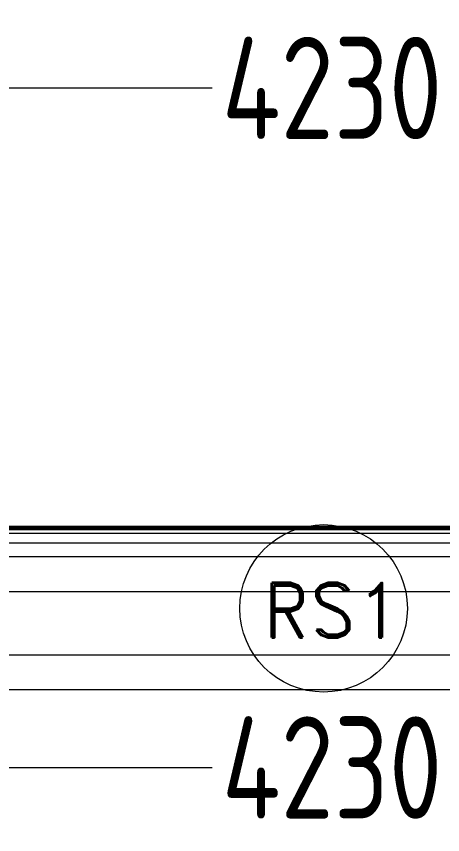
# Model space of a CAD drawing. Header units: inches. Extents: x -605 to 2991212, y -2872845 to 0.
# Drawn here: x 2177828 to 2179078, y -2629894 to -2627492 of the extents above; entities that cross this region are included whole.
import ezdxf

# ---------------------------------------------------------------- set-up
doc = ezdxf.new("R2010")
doc.units = ezdxf.units.IN
doc.header["$LTSCALE"] = 600
doc.header["$MEASUREMENT"] = 0
for name, color, linetype, lineweight in [('DIM', 251, 'Continuous', 0), ('PV_STEEL LINE', 7, 'Continuous', 0), ('TEXT', 7, 'Continuous', 0)]:
    doc.layers.add(name, color=color, linetype=linetype, lineweight=lineweight)
doc.layers.add('SnT-ROAD', color=25, linetype='Continuous')
doc.styles.add('DIM', font='geniso.shx', dxfattribs={"width": 0.85})
doc.styles.add('PV_ROMAND', font='romand.shx')
doc.dimstyles.new('ST-100', dxfattribs={"dimscale": 100, "dimtxt": 2.5, "dimasz": 2, "dimexe": 0.18, "dimexo": 0.0625, "dimgap": 0.2, "dimtad": 0, "dimdec": 0, "dimzin": 0, "dimdsep": 46, "dimtxsty": 'DIM', "dimblk": 'OPEN90', "dimcen": 0.09, "dimclrd": 256, "dimclrt": 7, "dimadec": 0, "dimazin": 0, "dimtfac": 1, "dimtdec": 0, "dimtofl": 0, "dimtmove": 0, "dimatfit": 3, "dimldrblk": 'OPEN90', "dimfxl": 1, "dimtolj": 1, "dimtzin": 0, "dimlwd": -1, "dimarcsym": 0})

# ---------------------------------------------------------------- blocks, each defined once
blk = doc.blocks.new('*U1330')
at = {"color": 7, "linetype": 'Continuous', "lineweight": 15}
for p, q in [((688525.6, -227652.9), (684535.6, -227652.9)), ((688400.6, -227692.9), (684660.6, -227692.9)), ((684582.6, -227794.2), (688478.6, -227794.2)), ((688483.6, -227981.1), (684577.6, -227981.1)), ((684577.6, -228082.7), (688483.6, -228082.7))]:
    blk.add_line(p, q, dxfattribs=at)
at = {"layer": 'PV_STEEL LINE', "color": 250, "linetype": 'ByBlock'}
for p, q in [((684538.6, -227603), (688522.6, -227603)), ((684538.6, -227623), (688522.6, -227623))]:
    blk.add_line(p, q, dxfattribs=at)
at = {"layer": 'PV_STEEL LINE', "color": 252, "linetype": 'ByBlock'}
for p, q in [((684538.6, -227604.7), (688522.6, -227604.7)), ((684538.6, -227606.4), (688522.6, -227606.4)), ((684538.6, -227609.7), (688522.6, -227609.7)), ((684538.6, -227613), (688522.6, -227613))]:
    blk.add_line(p, q, dxfattribs=at)
blk = doc.blocks.new('_Open90')
at = {"color": 0, "linetype": 'ByBlock', "lineweight": -2}
for p, q in [((-0.5, 0.5), (0, 0)), ((0, 0), (-1, 0)), ((0, 0), (-0.5, -0.5))]:
    blk.add_line(p, q, dxfattribs=at)
blk = doc.blocks.new('*D1724')
at = {"layer": 'Defpoints', "color": 0}
for p in [(2180869.2, -2627702.6), (2176639.2, -2628805.5), (2180869.2, -2628920.5)]:
    blk.add_point(p, dxfattribs=at)
at = {"layer": 'DIM', "color": 0, "lineweight": -2}
for p, q in [((2176639.2, -2627902.6), (2176639.2, -2627702.6)), ((2180869.2, -2627902.6), (2180869.2, -2627702.6))]:
    blk.add_line(p, q, dxfattribs=at)
at = {"layer": 'DIM'}
for p, q in [((2176839.2, -2627702.6), (2178402.6, -2627702.6)), ((2180669.2, -2627702.6), (2179105.8, -2627702.6))]:
    blk.add_line(p, q, dxfattribs=at)
at = {"layer": 'DIM', "xscale": 200, "yscale": 200, "zscale": 200, "rotation": 180}
blk.add_blockref('_Open90', (2176639.2, -2627702.6), dxfattribs=at)
at = {"layer": 'DIM', "xscale": 200, "yscale": 200, "zscale": 200}
blk.add_blockref('_Open90', (2180869.2, -2627702.6), dxfattribs=at)
at = {"layer": 'DIM', "color": 7, "insert": (2178754.2, -2627702.6), "char_height": 300, "attachment_point": 5, "style": 'DIM'}
blk.add_mtext('\\A1;4230', dxfattribs=at)
blk = doc.blocks.new('*D1728')
at = {"layer": 'Defpoints', "color": 0}
for p in [(2174989.2, -2627069.2), (2174989.2, -2628655.5), (2182519.2, -2628655.5)]:
    blk.add_point(p, dxfattribs=at)
at = {"layer": 'DIM', "color": 0, "lineweight": -2}
for p, q in [((2174989.2, -2627269.2), (2174989.2, -2627069.2)), ((2182519.2, -2627269.2), (2182519.2, -2627069.2))]:
    blk.add_line(p, q, dxfattribs=at)
at = {"layer": 'DIM'}
for p, q in [((2175189.2, -2627069.2), (2178415.3, -2627069.2)), ((2182319.2, -2627069.2), (2179093, -2627069.2))]:
    blk.add_line(p, q, dxfattribs=at)
at = {"layer": 'DIM', "xscale": 200, "yscale": 200, "zscale": 200, "rotation": 180}
blk.add_blockref('_Open90', (2174989.2, -2627069.2), dxfattribs=at)
at = {"layer": 'DIM', "xscale": 200, "yscale": 200, "zscale": 200}
blk.add_blockref('_Open90', (2182519.2, -2627069.2), dxfattribs=at)
at = {"layer": 'DIM', "color": 7, "insert": (2178754.2, -2627069.2), "char_height": 300, "attachment_point": 5, "style": 'DIM'}
blk.add_mtext('\\A1;7530', dxfattribs=at)
blk = doc.blocks.new('Rs')
at = {"layer": 'TEXT'}
blk.add_circle((2456408.5, -2245258.3), 245.7, dxfattribs=at)
at = {"layer": 'TEXT', "insert": (2456229.7, -2245183.7), "char_height": 160, "attachment_point": 1, "style": 'PV_ROMAND'}
blk.add_mtext('RS1', dxfattribs=at)
blk = doc.blocks.new('*D1780')
at = {"layer": 'Defpoints', "color": 0}
for p in [(2176639.2, -2629035.5), (2180869.2, -2629035.5), (2180869.2, -2629696.9)]:
    blk.add_point(p, dxfattribs=at)
at = {"layer": 'DIM', "color": 0, "lineweight": -2}
for p, q in [((2176639.2, -2629496.9), (2176639.2, -2629696.9)), ((2180869.2, -2629496.9), (2180869.2, -2629696.9))]:
    blk.add_line(p, q, dxfattribs=at)
at = {"layer": 'DIM'}
for p, q in [((2176839.2, -2629696.9), (2178402.6, -2629696.9)), ((2180669.2, -2629696.9), (2179105.8, -2629696.9))]:
    blk.add_line(p, q, dxfattribs=at)
at = {"layer": 'DIM', "xscale": 200, "yscale": 200, "zscale": 200, "rotation": 180}
blk.add_blockref('_Open90', (2176639.2, -2629696.9), dxfattribs=at)
at = {"layer": 'DIM', "xscale": 200, "yscale": 200, "zscale": 200}
blk.add_blockref('_Open90', (2180869.2, -2629696.9), dxfattribs=at)
at = {"layer": 'DIM', "color": 7, "insert": (2178754.2, -2629696.9), "char_height": 300, "attachment_point": 5, "style": 'DIM'}
blk.add_mtext('\\A1;4230', dxfattribs=at)

msp = doc.modelspace()

# ---------------------------------------------------------------- block references
at = {"layer": 'PV_STEEL LINE', "linetype": 'ByBlock'}
msp.add_blockref('*U1330', (1492223.6, -2401385.6), dxfattribs=at)
at = {"layer": 'SnT-ROAD', "color": 4, "linetype": 'ByBlock'}
msp.add_blockref('Rs', (-277679.3, -383971.4), dxfattribs=at)

# ---------------------------------------------------------------- dimensions: what is measured, and where the dimension line sits
at = {"layer": 'DIM'}
for base, p1, p2, override, picture, middle in [((2174989.2, -2627069.2), (2182519.2, -2628655.5), (2174989.2, -2628655.5), {"dimtxt": 3, "dimexe": 0, "dimexo": 0, "dimtmove": 1, "dimfxl": 2, "dimfxlon": 1, "dimtfillclr": 256, "dimarcsym": 1}, '*D1728', (2178754.2, -2627069.2)), ((2180869.2, -2627702.6), (2176639.2, -2628805.5), (2180869.2, -2628920.5), {"dimtxt": 3, "dimexe": 0, "dimexo": 0, "dimtmove": 1, "dimfxl": 2, "dimfxlon": 1, "dimtfillclr": 256, "dimarcsym": 1}, '*D1724', (2178754.2, -2627702.6)), ((2180869.2, -2629696.9), (2176639.2, -2629035.5), (2180869.2, -2629035.5), {"dimtxt": 3, "dimexe": 0, "dimexo": 0, "dimfxl": 2, "dimfxlon": 1, "dimtfillclr": 256, "dimarcsym": 1}, '*D1780', (2178754.2, -2629696.9))]:
    dim = msp.add_linear_dim(base=base, p1=p1, p2=p2, dimstyle='ST-100', override=override, dxfattribs=at)
    dim.commit()
    dim.dimension.update_dxf_attribs({"geometry": picture, "text_midpoint": middle})

doc.saveas('drawing.dxf')
